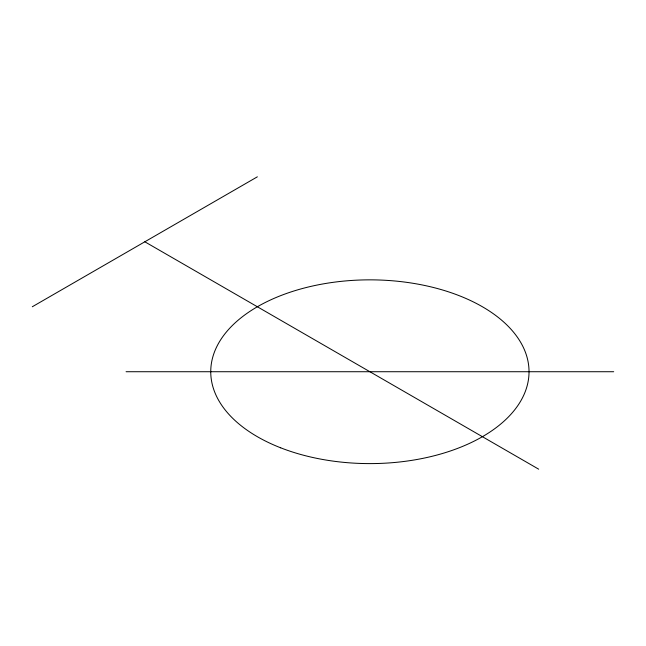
<?xml version="1.0" encoding="UTF-8"?>
<svg xmlns="http://www.w3.org/2000/svg" width="646" height="646" viewBox="0 0 646 646"><rect width="100%" height="100%" fill="white"/><g stroke="black" fill="none" stroke-linecap="round" stroke-linejoin="round"><path stroke-width="0.97" d="M32.3 306.761L257.358 176.818M126.075 371.725L613.7 371.725M144.833 241.79L538.683 469.182M280.687 447.815A159.142 91.877 0 0 0 528.622 378.281A159.142 91.877 0 0 0 300.35 289.085A159.142 91.877 0 0 0 280.687 447.815"/></g></svg>
